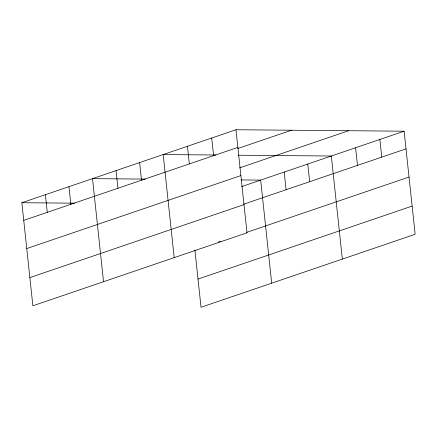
<?xml version="1.0" encoding="UTF-8"?>
<svg xmlns="http://www.w3.org/2000/svg" width="437" height="437" viewBox="0 0 437 437"><rect width="100%" height="100%" fill="white"/><g stroke="black" fill="none" stroke-linecap="round" stroke-linejoin="round"><path stroke-width="0.66" d="M235.98 129.74L246.998 232.812L32.868 305.796L21.85 202.719L235.98 129.74L404.132 131.204L415.15 234.281L201.02 307.26L194.902 250.024M23.735 220.363L237.87 147.384M237.826 148.509L291.474 130.226M239.552 167.901L348.644 130.723M26.75 248.555L240.88 175.576M241.568 186.61L404.132 131.204M243.453 204.259L406.022 148.853M29.853 277.604L243.983 204.625M218.456 241.994L220.363 241.344M246.468 232.446L409.032 177.045M198.005 279.068L412.135 206.089M215.96 155.015L163.176 154.551L174.194 257.628M238.405 155.211L331.328 156.02L342.346 259.092M145.297 179.099L92.513 178.635L103.531 281.712M241.044 179.929L260.665 180.104L271.683 283.176M21.85 202.719L74.634 203.178M379.868 139.479L381.752 157.123M355.598 147.75L357.482 165.394M307.774 164.05L309.658 181.694M284.219 172.074L286.104 189.718M211.716 138.01L213.6 155.654M187.446 146.28L189.33 163.93M139.621 162.58L141.506 180.224M116.067 170.61L117.952 188.254M68.959 186.665L70.843 204.308M45.404 194.694L47.289 212.338"/></g></svg>
